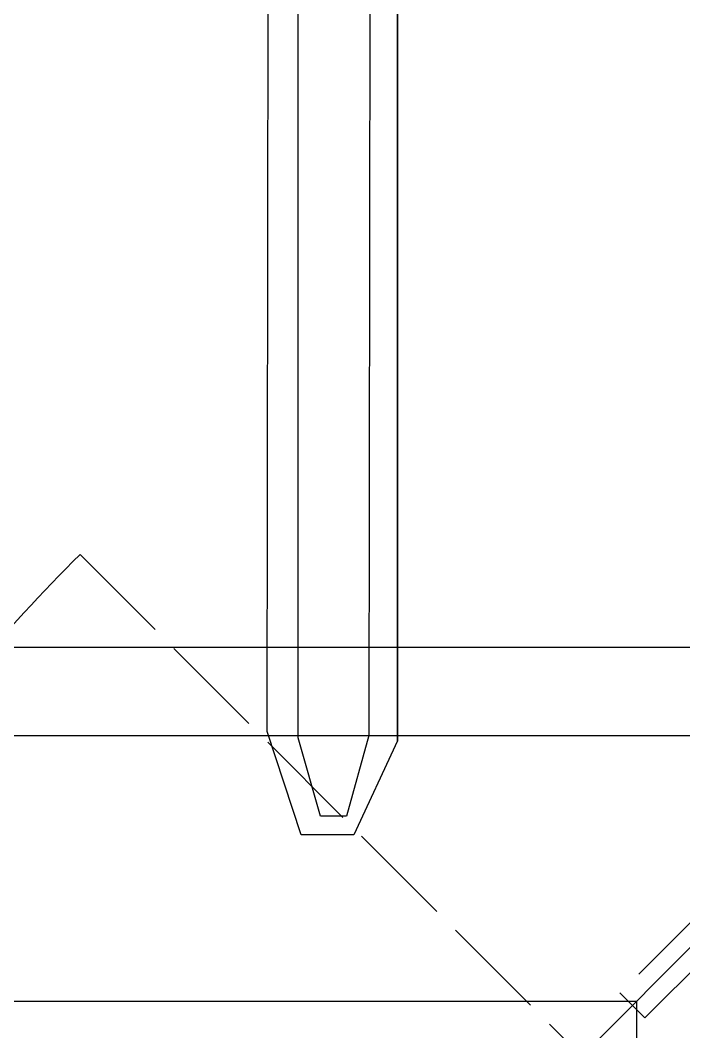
# Model space of a CAD drawing. Header units: millimetres. Extents: x 163705 to 1616509, y 81827 to 302547.
# Drawn here: x 225163 to 225913, y 154248 to 155391 of the extents above; entities that cross this region are included whole.
import ezdxf

# ---------------------------------------------------------------- set-up
doc = ezdxf.new("R2010")
doc.units = ezdxf.units.MM
doc.header["$LTSCALE"] = 10
doc.linetypes.add('ACAD_ISO02W100', pattern=[15, 12, -3])
doc.layers.add('1-虚线', color=8, linetype='ACAD_ISO02W100', lineweight=0)

# ---------------------------------------------------------------- blocks, each defined once
blk = doc.blocks.new('11111')
at = {"ltscale": 1000}
for p, q in [((527119, 308150), (527142, 284070)), ((529142, 284000), (529145, 308149)), ((530019, 284178), (529986, 308149)), ((529056, 281260), (530019, 284178)), ((526333, 283914), (527565, 281260)), ((527142, 284070), (527773, 281791)), ((528511, 281791), (529142, 284000)), ((527773, 281791), (528511, 281791)), ((527565, 281260), (529056, 281260))]:
    blk.add_line(p, q, dxfattribs=at)
blk.add_lwpolyline([(526333, 308150), (526333, 283914)], close=True, dxfattribs=at)
blk = doc.blocks.new('G$C2612153E')
blk.add_line((1827.8, 5844.2), (3727.8, 3944.2))
for points in [[(1727.8, 5944.2), (3727.8, 5944.2), (3727.8, 3944.2), (1727.8, 3944.2)], [(1827.8, 5844.2), (3627.8, 5844.2), (3627.8, 4044.2), (1827.8, 4044.2)], [(2127.8, 5544.2), (3327.8, 5544.2), (3327.8, 4344.2), (2127.8, 4344.2)]]:
    blk.add_lwpolyline(points, close=True)
at = {"layer": '1-虚线'}
blk.add_lwpolyline([(3549.4, 4150.9), (3337.3, 4363), (3309, 4334.7), (3521.1, 4122.6)], close=True, dxfattribs=at)
at = {"xscale": -0.0400000000809087, "yscale": 0.0400000000809087, "zscale": 0.0400000000809087, "rotation": 269.9999999999891}
blk.add_blockref('11111', (-7734.7, -16439.1), dxfattribs=at)
blk = doc.blocks.new('A$C285bc443')
at = {"layer": '1-虚线'}
blk.add_lwpolyline([(2418.3, 1273.9), (721.3, -423.2), (2418.3, -2120.2, -2.414214)], format="xyb", close=True, dxfattribs=at)
blk = doc.blocks.new('A$C790c3438')
at = {"rotation": 90}
for name, p in [('G$C2612153E', (-14940.4, 11948.9)), ('A$C285bc443', (-18639.6, 13363))]:
    blk.add_blockref(name, p, dxfattribs=at)

msp = doc.modelspace()

# ---------------------------------------------------------------- block references
msp.add_blockref('A$C790c3438', (245144.313, 139006.156))

doc.saveas('drawing.dxf')
